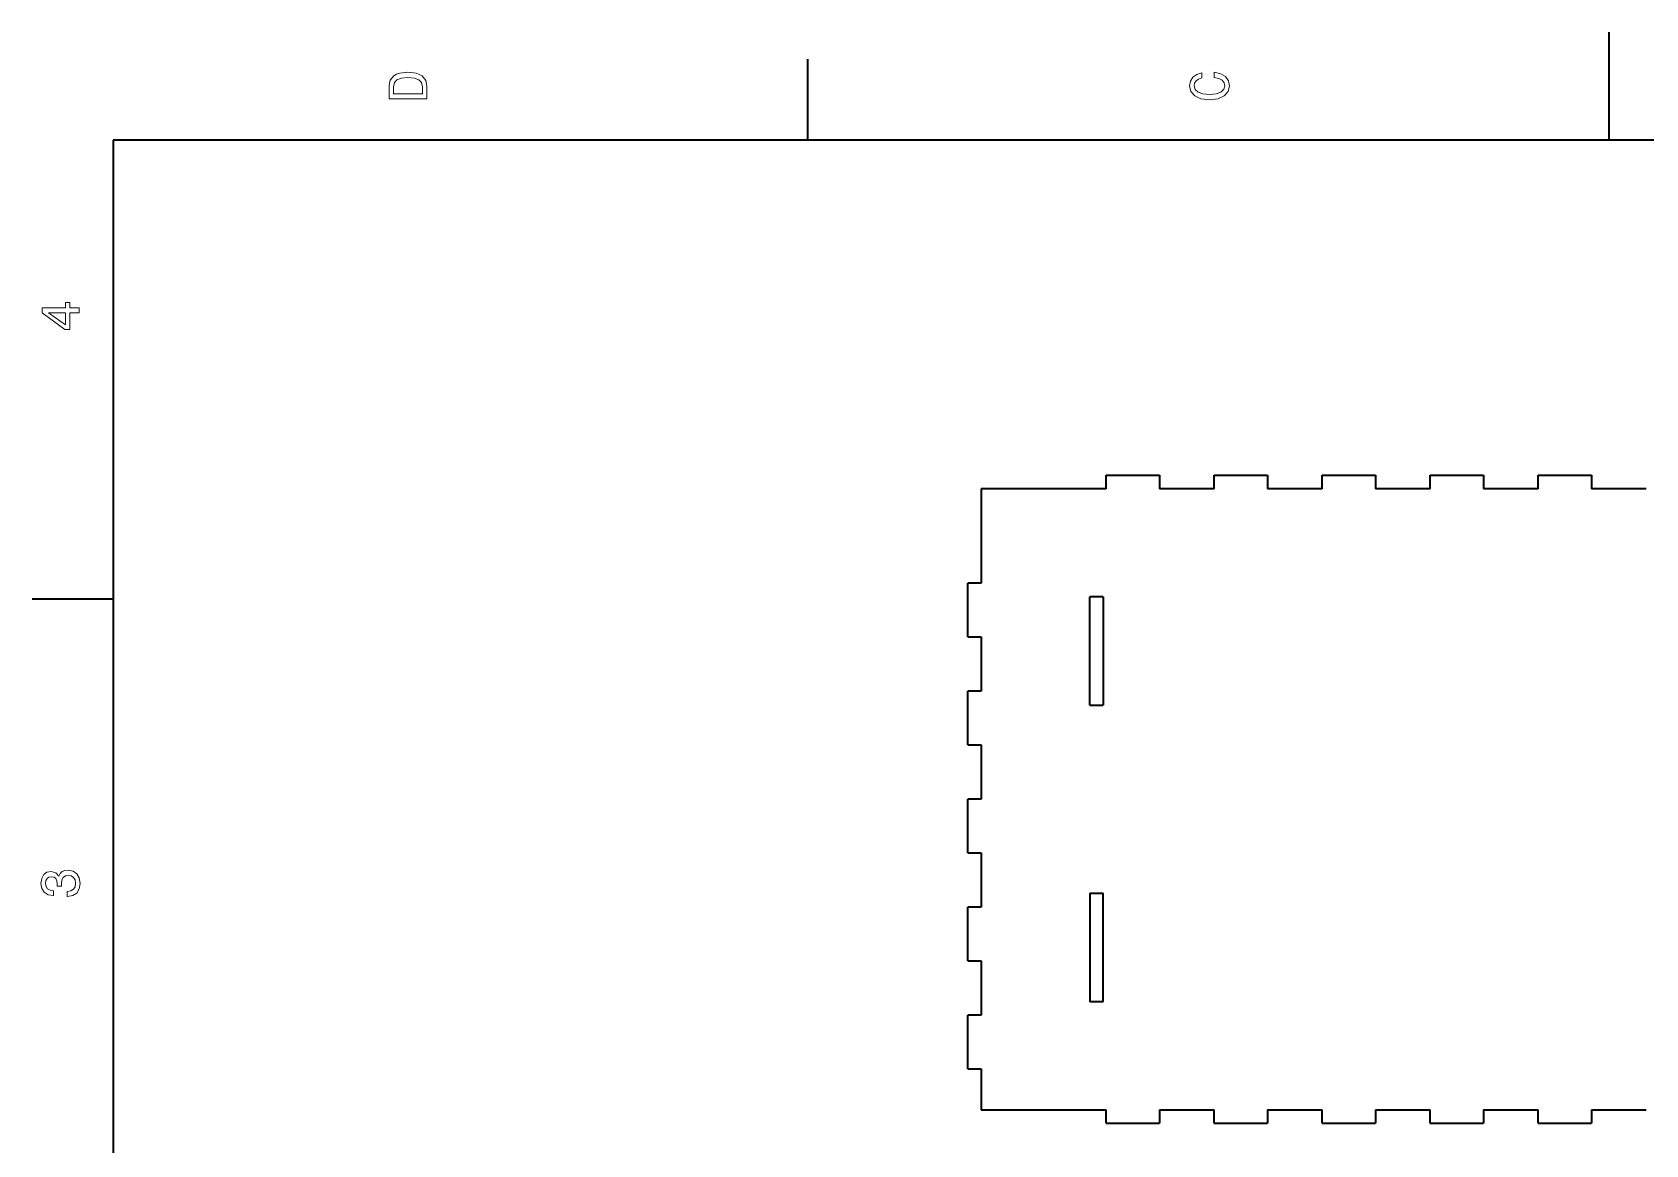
# Model space of a CAD drawing. Extents: x 0 to 297, y 0 to 210.
# Drawn here: x 2.5 to 151.9, y 107 to 210 of the extents above; entities that cross this region are included whole.
import ezdxf

# ---------------------------------------------------------------- set-up
doc = ezdxf.new("R2010")
doc.units = 0

msp = doc.modelspace()

# ---------------------------------------------------------------- linework, layer by layer
at = {"color": 7, "lineweight": 35}
for p, q in [((148.5, 200), (148.5, 210)), ((74.300003, 200), (74.300003, 207.5)), ((287, 200), (10, 200)), ((10, 200), (10, 10)), ((101.907578, 167.725922), (101.907578, 168.975922)), ((101.907578, 168.975922), (106.857574, 168.975922)), ((106.857574, 168.975922), (106.857574, 167.725922)), ((111.907578, 167.725922), (111.907578, 168.975922)), ((111.907578, 168.975922), (116.857574, 168.975922)), ((116.857574, 168.975922), (116.857574, 167.725922)), ((121.907578, 167.725922), (121.907578, 168.975922)), ((121.907578, 168.975922), (126.857574, 168.975922)), ((126.857574, 168.975922), (126.857574, 167.725922)), ((131.907578, 167.725922), (131.907578, 168.975922)), ((131.907578, 168.975922), (136.857574, 168.975922)), ((136.857574, 168.975922), (136.857574, 167.725922)), ((141.907578, 167.725922), (141.907578, 168.975922)), ((141.907578, 168.975922), (146.857574, 168.975922)), ((146.857574, 168.975922), (146.857574, 167.725922)), ((90.357574, 167.725922), (90.357574, 158.975922)), ((101.907578, 167.725922), (90.357574, 167.725922)), ((111.907578, 167.725922), (106.857574, 167.725922)), ((121.907578, 167.725922), (116.857574, 167.725922)), ((131.907578, 167.725922), (126.857574, 167.725922)), ((141.907578, 167.725922), (136.857574, 167.725922)), ((151.907578, 167.725922), (146.857574, 167.725922)), ((89.107574, 154.025925), (89.107574, 158.975922)), ((90.357574, 158.975922), (89.107574, 158.975922)), ((10, 157.5), (2.5, 157.5)), ((101.657578, 157.725922), (100.407578, 157.725922)), ((100.407578, 147.675919), (100.407578, 157.725922)), ((101.657578, 157.725922), (101.657578, 147.675919)), ((89.107574, 154.025925), (90.357574, 154.025925)), ((90.357574, 154.025925), (90.357574, 148.975922)), ((89.107574, 144.025925), (89.107574, 148.975922)), ((90.357574, 148.975922), (89.107574, 148.975922)), ((100.407578, 147.675919), (101.657578, 147.675919)), ((89.107574, 144.025925), (90.357574, 144.025925)), ((90.357574, 144.025925), (90.357574, 138.975922)), ((89.107574, 134.025925), (89.107574, 138.975922)), ((90.357574, 138.975922), (89.107574, 138.975922)), ((89.107574, 134.025925), (90.357574, 134.025925)), ((90.357574, 134.025925), (90.357574, 128.975922)), ((100.407578, 130.275925), (101.657578, 130.275925)), ((100.407578, 130.275925), (100.407578, 120.225922)), ((101.657578, 120.225922), (101.657578, 130.275925)), ((89.107574, 124.025925), (89.107574, 128.975922)), ((90.357574, 128.975922), (89.107574, 128.975922)), ((89.107574, 124.025925), (90.357574, 124.025925)), ((90.357574, 124.025925), (90.357574, 118.975922)), ((101.657578, 120.225922), (100.407578, 120.225922)), ((89.107574, 114.025925), (89.107574, 118.975922)), ((90.357574, 118.975922), (89.107574, 118.975922)), ((89.107574, 114.025925), (90.357574, 114.025925)), ((90.357574, 114.025925), (90.357574, 110.225922)), ((90.357574, 110.225922), (101.907578, 110.225922)), ((101.907578, 108.975922), (101.907578, 110.225922)), ((106.857574, 110.225922), (111.907578, 110.225922)), ((106.857574, 110.225922), (106.857574, 108.975922)), ((111.907578, 108.975922), (111.907578, 110.225922)), ((116.857574, 110.225922), (121.907578, 110.225922)), ((116.857574, 110.225922), (116.857574, 108.975922)), ((121.907578, 108.975922), (121.907578, 110.225922)), ((126.857574, 110.225922), (131.907578, 110.225922)), ((126.857574, 110.225922), (126.857574, 108.975922)), ((131.907578, 108.975922), (131.907578, 110.225922)), ((136.857574, 110.225922), (141.907578, 110.225922)), ((136.857574, 110.225922), (136.857574, 108.975922)), ((141.907578, 108.975922), (141.907578, 110.225922)), ((146.857574, 110.225922), (151.907578, 110.225922)), ((146.857574, 110.225922), (146.857574, 108.975922)), ((101.907578, 108.975922), (106.857574, 108.975922)), ((111.907578, 108.975922), (116.857574, 108.975922)), ((121.907578, 108.975922), (126.857574, 108.975922)), ((131.907578, 108.975922), (136.857574, 108.975922)), ((141.907578, 108.975922), (146.857574, 108.975922))]:
    msp.add_line(p, q, dxfattribs=at)
at = {"color": 7, "lineweight": 13}
for points in [[(35.533215, 204.994965), (35.533215, 203.829971), (39.033215, 203.829971), (39.033215, 204.994965), (38.922264, 205.544678), (38.584366, 205.953171), (38.034657, 206.205338), (37.283215, 206.296112), (36.516644, 206.215424), (36.21405, 206.114563), (35.971977, 205.973343), (35.644165, 205.56485), (35.563473, 205.297562)], [(111.93206, 205.817017), (112.355698, 205.716141), (112.658287, 205.549713), (112.844887, 205.317734), (112.905403, 205.045395), (112.814629, 204.71759), (112.54229, 204.460388), (112.098488, 204.28891), (111.483215, 204.233429), (110.872986, 204.28891), (110.424141, 204.455338), (110.151802, 204.71254), (110.055984, 205.045395), (110.106415, 205.287476), (110.247627, 205.494247), (110.474571, 205.655624), (110.787247, 205.766571), (110.787247, 206.245682), (110.308144, 206.094391), (109.94503, 205.832138), (109.718086, 205.474075), (109.63739, 205.045395), (109.763474, 204.510818), (110.116501, 204.10231), (110.696472, 203.840057), (111.483215, 203.749283), (112.269958, 203.840057), (112.84993, 204.10231), (113.208, 204.510818), (113.329041, 205.045395), (113.233215, 205.51442), (112.965927, 205.892654), (112.527161, 206.159943), (111.93206, 206.301163)], [(35.951801, 204.959656), (36.027451, 205.342941), (36.259438, 205.605194), (36.672985, 205.761536), (37.283215, 205.811966), (37.873272, 205.756485), (38.286816, 205.600143), (38.533936, 205.332855), (38.614628, 204.959656), (38.614628, 204.298996), (35.951801, 204.298996)], [(6.833213, 184.02739), (6.833213, 184.481277), (5.965778, 184.481277), (5.965778, 184.98056), (5.56232, 184.98056), (5.56232, 184.481277), (3.408862, 184.481277), (3.408862, 184.022339), (5.521974, 182.489197), (5.965778, 182.489197), (5.965778, 184.02739)], [(5.56232, 182.912827), (3.993876, 184.02739), (5.56232, 184.02739)], [(5.733789, 129.979111), (5.769093, 129.979111), (6.253242, 130.059799), (6.616354, 130.296829), (6.848343, 130.670029), (6.934078, 131.164276), (6.848343, 131.688766), (6.626441, 132.082138), (6.273415, 132.334305), (5.819525, 132.425079), (5.521974, 132.384735), (5.2799, 132.273788), (5.0933, 132.092224), (4.957133, 131.850143), (4.684798, 132.177963), (4.251081, 132.293961), (3.857709, 132.218307), (3.560158, 132.00145), (3.373559, 131.648422), (3.307997, 131.164276), (3.388689, 130.710388), (3.610591, 130.362396), (3.963617, 130.135452), (4.432637, 130.059799), (4.467939, 130.059799), (4.467939, 130.508652), (4.145173, 130.548996), (3.913184, 130.680115), (3.771974, 130.891937), (3.721542, 131.189484), (3.761888, 131.451736), (3.867795, 131.643372), (4.039265, 131.759369), (4.271254, 131.804764), (4.518372, 131.759369), (4.684798, 131.638336), (4.785663, 131.426514), (4.815922, 131.139053), (4.810879, 130.942368), (5.209294, 130.942368), (5.199208, 131.189484), (5.244596, 131.507217), (5.365634, 131.744247), (5.56232, 131.885452), (5.819525, 131.935883), (6.112032, 131.880417), (6.328891, 131.734161), (6.465058, 131.502167), (6.510447, 131.194534), (6.460014, 130.876801), (6.308718, 130.644821), (6.066643, 130.498566), (5.733789, 130.443085)]]:
    msp.add_lwpolyline(points, close=True, dxfattribs=at)

doc.saveas('drawing.dxf')
